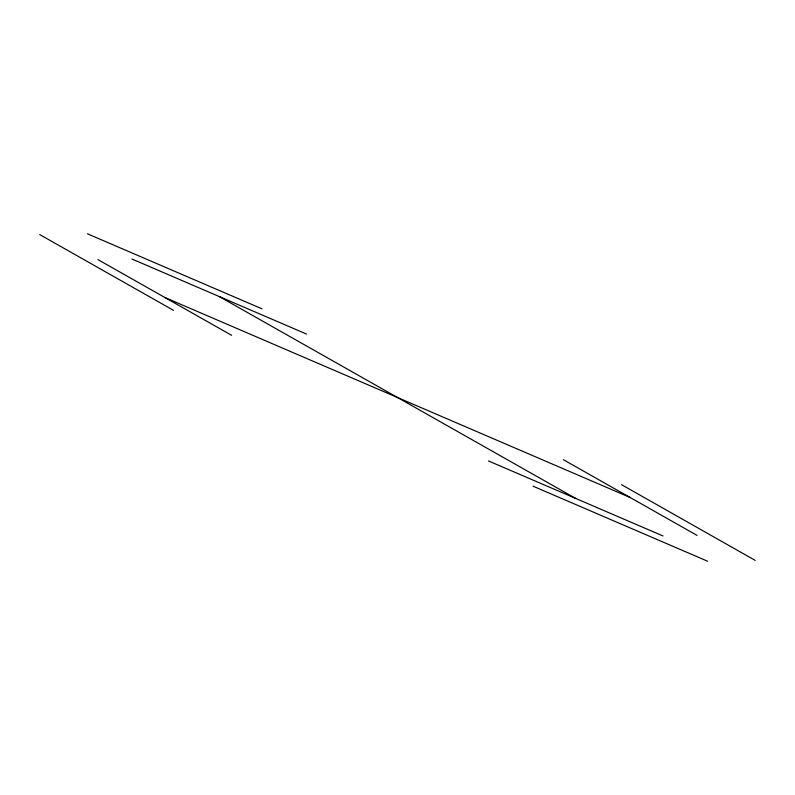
<?xml version="1.0" encoding="UTF-8"?>
<svg xmlns="http://www.w3.org/2000/svg" width="795" height="795" viewBox="0 0 795 795"><rect width="100%" height="100%" fill="white"/><g stroke="black" fill="none" stroke-linecap="round" stroke-linejoin="round"><path stroke-width="1.19" d="M87.42 233.79L261.962 308.818M131.98 259.031L306.522 334.059M164.774 297.459L630.226 497.541M488.478 460.941L663.02 535.969M533.038 486.182L707.58 561.21M621.561 484.692L755.25 560.415M563.387 459.689L697.066 535.403M219.251 296.545L575.749 498.455M97.934 259.597L231.613 335.311M39.75 234.585L173.439 310.308"/></g></svg>
